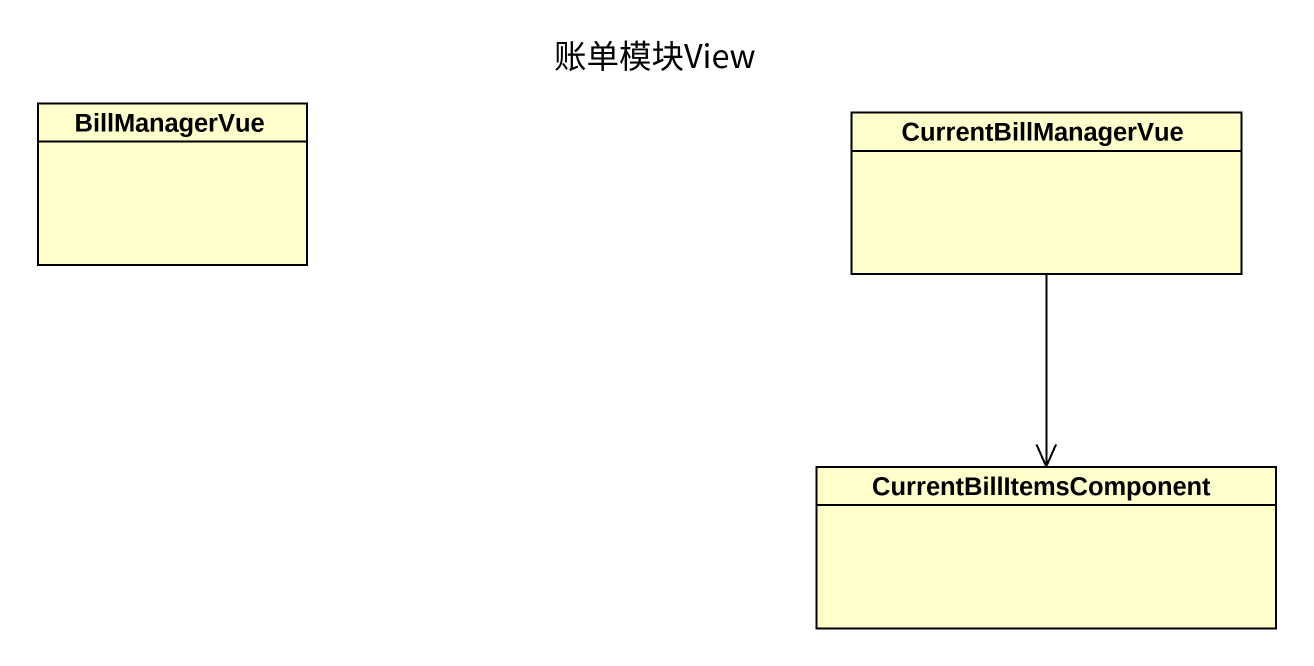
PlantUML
@startuml
title 账单模块View
hide circle
hide empty members
class BillManagerVue
class CurrentBillManagerVue
class CurrentBillItemsComponent
CurrentBillManagerVue --> CurrentBillItemsComponent
@enduml
